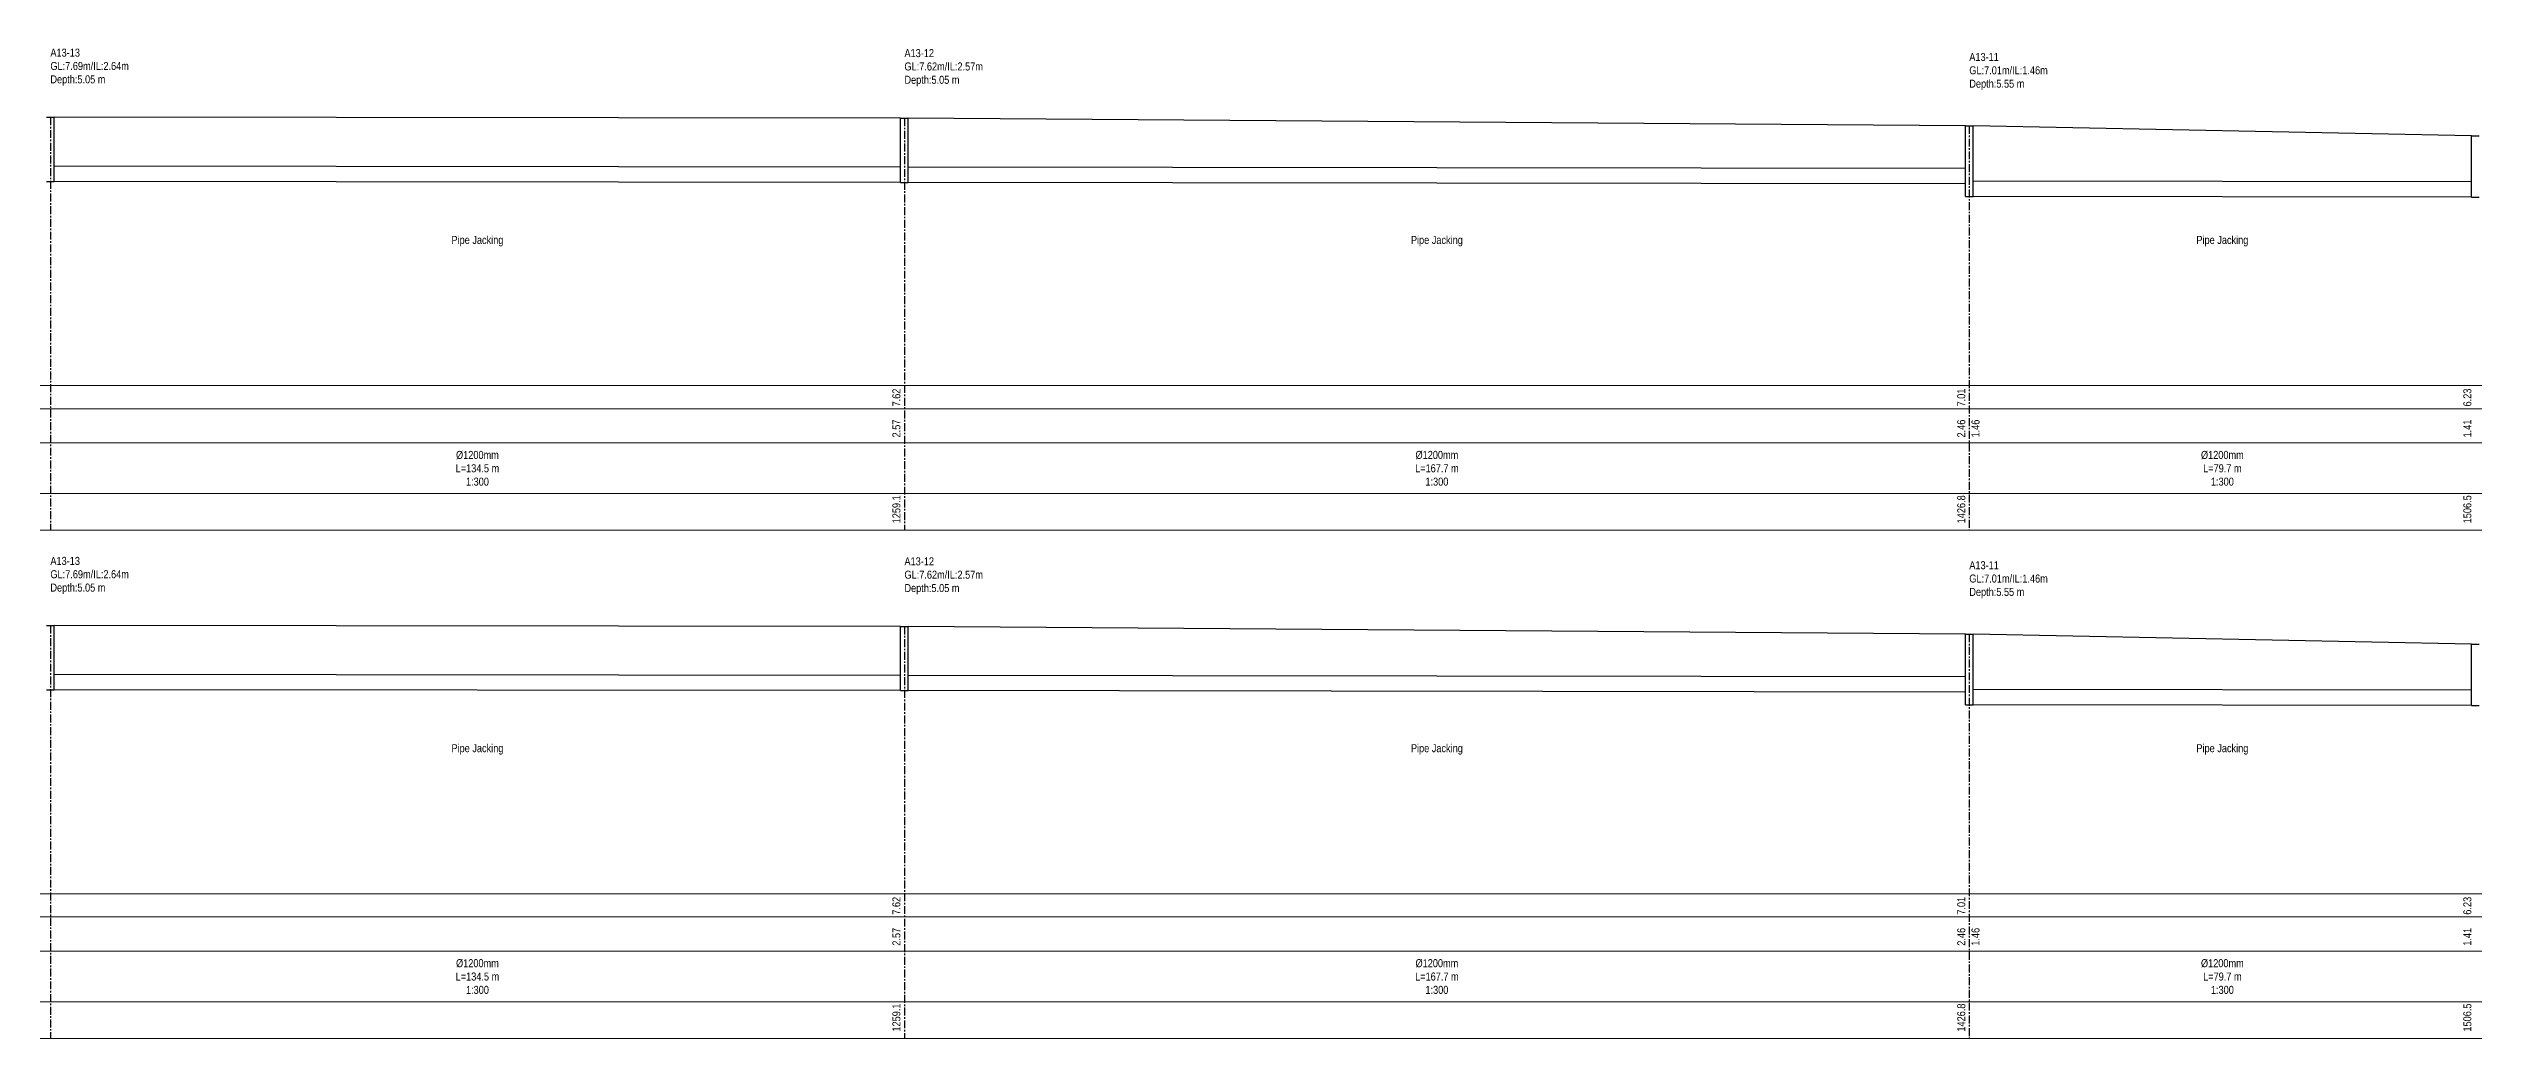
# Model space of a CAD drawing. Header units: inches. Extents: x -13 to 3068, y -130 to 166.
# Drawn here: x 869.5 to 1251.4, y -49.6 to 106.2 of the extents above; entities that cross this region are included whole.
import ezdxf

# ---------------------------------------------------------------- set-up
doc = ezdxf.new("R2010")
doc.units = ezdxf.units.IN
doc.header["$MEASUREMENT"] = 0
doc.linetypes.add('CENTER', pattern=[2, 1.25, -0.25, 0.25, -0.25])
for name, color, linetype in [('ANNOTATION', 7, 'Continuous'), ('GROUND_ELEVATION', 7, 'Continuous'), ('lines', 7, 'Continuous'), ('PDF_Text', 7, 'Continuous'), ('Profile Manhole', 7, 'Continuous')]:
    doc.layers.add(name, color=color, linetype=linetype)
doc.layers.add('SM_PP_GRIDTEXT', color=7, linetype='Continuous', lineweight=5)
doc.styles.add('ALL', font='swissc.ttf')

# ---------------------------------------------------------------- blocks, each defined once
blk = doc.blocks.new('Selection')
for p, q in [((1003.7, 7.54), (870.4, 7.68)), ((1003.7, 5.14), (870.4, 5.28)), ((1171.4, 7.32), (1004.9, 7.54)), ((1171.4, 4.92), (1004.9, 5.14)), ((1251.1, 5.22), (1172.6, 5.32)), ((1251.1, 2.82), (1172.6, 2.92))]:
    blk.add_line(p, q)
at = {"layer": 'GROUND_ELEVATION', "color": 3}
for p, q in [((1003.7, 15.24), (870.4, 15.38)), ((1171.4, 14.02), (1004.9, 15.24)), ((1251.1, 12.46), (1172.6, 14.02))]:
    blk.add_line(p, q, dxfattribs=at)
at = {"layer": 'lines', "color": 8, "linetype": 'CENTER'}
for p, q in [((869.8, 15.38), (869.8, -49.61)), ((1004.3, 15.24), (1004.3, -49.61)), ((1172, 14.02), (1172, -49.61))]:
    blk.add_line(p, q, dxfattribs=at)
at = {"layer": 'Profile Manhole'}
for p, q in [((869.2, 15.38), (870.4, 15.38)), ((870.4, 5.28), (870.4, 15.38)), ((1003.7, 5.14), (1003.7, 15.24)), ((1003.7, 15.24), (1004.9, 15.24)), ((1004.9, 5.14), (1004.9, 15.24)), ((1171.4, 2.92), (1171.4, 14.02)), ((1171.4, 14.02), (1172.6, 14.02)), ((1172.6, 2.92), (1172.6, 14.02)), ((1251.1, 2.82), (1251.1, 12.46)), ((1251.1, 12.46), (1252.3, 12.46)), ((869.2, 5.28), (870.4, 5.28)), ((1003.7, 5.14), (1004.9, 5.14)), ((1171.4, 2.92), (1172.6, 2.92)), ((1251.1, 2.82), (1252.3, 2.82))]:
    blk.add_line(p, q, dxfattribs=at)
at = {"layer": 'SM_PP_GRIDTEXT'}
for p, q in [((-6.65, -26.85), (3060.1, -26.85)), ((-6.65, -30.49), (3060.1, -30.49)), ((-6.65, -35.88), (3060.1, -35.88)), ((-6.65, -43.83), (3060.1, -43.83)), ((-6.65, -49.61), (3060.1, -49.61))]:
    blk.add_line(p, q, dxfattribs=at)
at = {"layer": 'ANNOTATION', "color": 7, "char_height": 1.26, "style": 'ALL'}
for s, insert, attachment_point in [('A13-13\\PGL:7.69m/IL:2.64m\\PDepth:5.05 m', (869.8, 26.19), 1), ('A13-12\\PGL:7.62m/IL:2.57m\\PDepth:5.05 m', (1004.3, 26.12), 1), ('A13-11\\PGL:7.01m/IL:1.46m\\PDepth:5.55 m', (1172, 25.51), 1), ('Pipe Jacking ', (937.05, -3.29), 2), ('Pipe Jacking ', (1088.15, -3.29), 2), ('Pipe Jacking ', (1211.85, -3.29), 2), ('Ø1200mm\\PL=134.5 m\\P1:300', (937.05, -37.13), 2), ('Ø1200mm\\PL=167.7 m\\P1:300', (1088.15, -37.13), 2), ('Ø1200mm\\PL=79.7 m\\P1:300', (1211.85, -37.13), 2)]:
    blk.add_mtext(s, dxfattribs=dict(at, insert=insert, attachment_point=attachment_point))
at = {"layer": 'PDF_Text', "color": 7, "style": 'ALL'}
for s, p in [('7.62', (1003.66, -30.13)), ('7.01', (1171.36, -30.13)), ('6.23', (1251.06, -30.13)), ('2.57', (1003.66, -35.01)), ('2.46', (1171.36, -35.01)), ('1.46', (1173.6, -35.01)), ('1.41', (1251.06, -35.01)), ('1259.1', (1003.66, -48.53)), ('1426.8', (1171.36, -48.53)), ('1506.5', (1251.06, -48.53))]:
    blk.add_text(s, height=1.26, rotation=90, dxfattribs=at).set_placement(p)

msp = doc.modelspace()

# ---------------------------------------------------------------- linework, layer by layer
for p, q in [((1003.7, 7.54), (870.4, 7.68)), ((1003.7, 5.14), (870.4, 5.28)), ((1171.4, 7.32), (1004.9, 7.54)), ((1171.4, 4.92), (1004.9, 5.14)), ((1251.1, 5.22), (1172.6, 5.32)), ((1251.1, 2.82), (1172.6, 2.92))]:
    msp.add_line(p, q)
at = {"layer": 'GROUND_ELEVATION', "color": 3}
for p, q in [((1003.7, 15.24), (870.4, 15.38)), ((1171.4, 14.02), (1004.9, 15.24)), ((1251.1, 12.46), (1172.6, 14.02))]:
    msp.add_line(p, q, dxfattribs=at)
at = {"layer": 'lines', "color": 8, "linetype": 'CENTER'}
for p, q in [((869.8, 15.38), (869.8, -49.61)), ((1004.3, 15.24), (1004.3, -49.61)), ((1172, 14.02), (1172, -49.61))]:
    msp.add_line(p, q, dxfattribs=at)
at = {"layer": 'Profile Manhole'}
for p, q in [((869.2, 15.38), (870.4, 15.38)), ((870.4, 5.28), (870.4, 15.38)), ((1003.7, 5.14), (1003.7, 15.24)), ((1003.7, 15.24), (1004.9, 15.24)), ((1004.9, 5.14), (1004.9, 15.24)), ((1171.4, 2.92), (1171.4, 14.02)), ((1171.4, 14.02), (1172.6, 14.02)), ((1172.6, 2.92), (1172.6, 14.02)), ((1251.1, 2.82), (1251.1, 12.46)), ((1251.1, 12.46), (1252.3, 12.46)), ((869.2, 5.28), (870.4, 5.28)), ((1003.7, 5.14), (1004.9, 5.14)), ((1171.4, 2.92), (1172.6, 2.92)), ((1251.1, 2.82), (1252.3, 2.82))]:
    msp.add_line(p, q, dxfattribs=at)
at = {"layer": 'SM_PP_GRIDTEXT'}
for p, q in [((-6.65, -26.85), (3060.1, -26.85)), ((-6.65, -30.49), (3060.1, -30.49)), ((-6.65, -35.88), (3060.1, -35.88)), ((-6.65, -43.83), (3060.1, -43.83)), ((-6.65, -49.61), (3060.1, -49.61))]:
    msp.add_line(p, q, dxfattribs=at)

# ---------------------------------------------------------------- block references
msp.add_blockref('Selection', (0, 80))

# ---------------------------------------------------------------- texts
at = {"layer": 'ANNOTATION', "color": 7, "char_height": 1.26, "style": 'ALL'}
for s, insert, attachment_point in [('A13-13\\PGL:7.69m/IL:2.64m\\PDepth:5.05 m', (869.8, 26.19), 1), ('A13-12\\PGL:7.62m/IL:2.57m\\PDepth:5.05 m', (1004.3, 26.12), 1), ('A13-11\\PGL:7.01m/IL:1.46m\\PDepth:5.55 m', (1172, 25.51), 1), ('Pipe Jacking ', (937.05, -3.29), 2), ('Pipe Jacking ', (1088.15, -3.29), 2), ('Pipe Jacking ', (1211.85, -3.29), 2), ('Ø1200mm\\PL=134.5 m\\P1:300', (937.05, -37.13), 2), ('Ø1200mm\\PL=167.7 m\\P1:300', (1088.15, -37.13), 2), ('Ø1200mm\\PL=79.7 m\\P1:300', (1211.85, -37.13), 2)]:
    msp.add_mtext(s, dxfattribs=dict(at, insert=insert, attachment_point=attachment_point))
at = {"layer": 'PDF_Text', "color": 7, "style": 'ALL'}
for s, p in [('7.62', (1003.66, -30.13)), ('7.01', (1171.36, -30.13)), ('6.23', (1251.06, -30.13)), ('2.57', (1003.66, -35.01)), ('2.46', (1171.36, -35.01)), ('1.46', (1173.6, -35.01)), ('1.41', (1251.06, -35.01)), ('1259.1', (1003.66, -48.53)), ('1426.8', (1171.36, -48.53)), ('1506.5', (1251.06, -48.53))]:
    msp.add_text(s, height=1.26, rotation=90, dxfattribs=at).set_placement(p)

doc.saveas('drawing.dxf')
